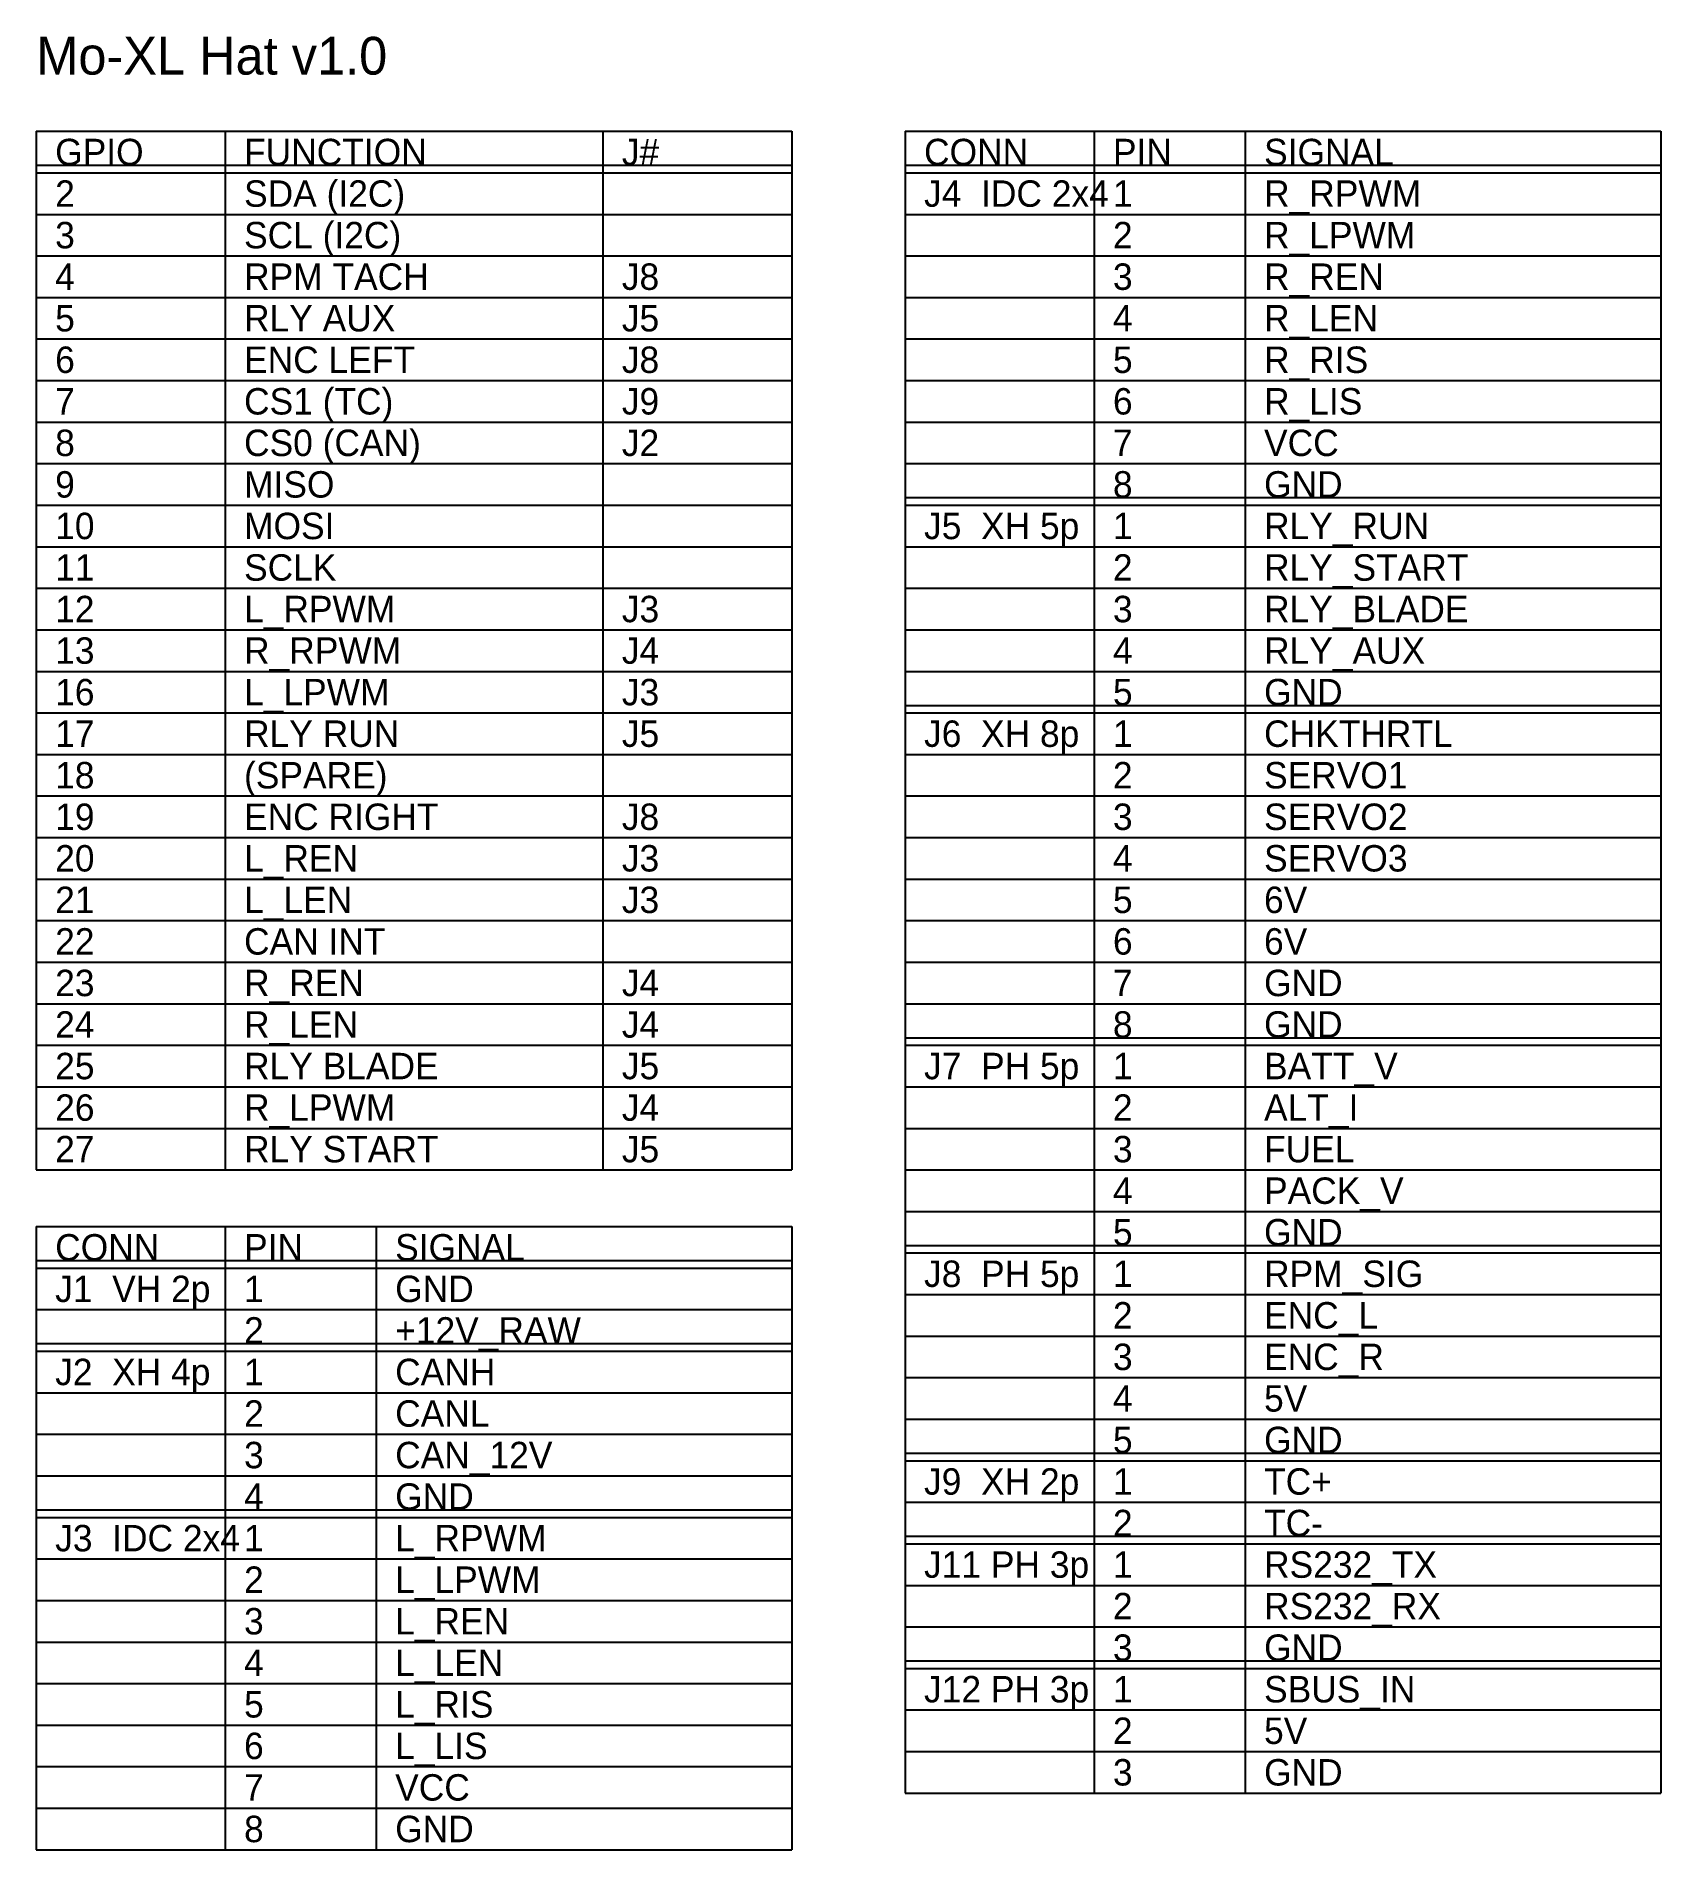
# Model space of a CAD drawing. Extents: x 0 to 43, y 0 to 48.
import ezdxf

# ---------------------------------------------------------------- set-up
doc = ezdxf.new("R2010")
doc.units = 0

msp = doc.modelspace()

# ---------------------------------------------------------------- linework, layer by layer
for p, q in [((0, 45.5), (20, 45.5)), ((0, 45.5), (0, 18)), ((5, 45.5), (5, 18)), ((15, 45.5), (15, 18)), ((20, 45.5), (20, 18)), ((23, 45.5), (43, 45.5)), ((23, 45.5), (23, 1.5)), ((28, 45.5), (28, 1.5)), ((32, 45.5), (32, 1.5)), ((43, 45.5), (43, 1.5)), ((0, 44.6), (20, 44.6)), ((0, 44.4), (20, 44.4)), ((23, 44.6), (43, 44.6)), ((23, 44.4), (43, 44.4)), ((0, 43.3), (20, 43.3)), ((23, 43.3), (43, 43.3)), ((0, 42.2), (20, 42.2)), ((23, 42.2), (43, 42.2)), ((0, 41.1), (20, 41.1)), ((23, 41.1), (43, 41.1)), ((0, 40), (20, 40)), ((23, 40), (43, 40)), ((0, 38.9), (20, 38.9)), ((23, 38.9), (43, 38.9)), ((0, 37.8), (20, 37.8)), ((23, 37.8), (43, 37.8)), ((0, 36.7), (20, 36.7)), ((23, 36.7), (43, 36.7)), ((0, 35.6), (20, 35.6)), ((23, 35.8), (43, 35.8)), ((23, 35.6), (43, 35.6)), ((0, 34.5), (20, 34.5)), ((23, 34.5), (43, 34.5)), ((0, 33.4), (20, 33.4)), ((23, 33.4), (43, 33.4)), ((0, 32.3), (20, 32.3)), ((23, 32.3), (43, 32.3)), ((0, 31.2), (20, 31.2)), ((23, 31.2), (43, 31.2)), ((23, 30.3), (43, 30.3)), ((0, 30.1), (20, 30.1)), ((23, 30.1), (43, 30.1)), ((0, 29), (20, 29)), ((23, 29), (43, 29)), ((0, 27.9), (20, 27.9)), ((23, 27.9), (43, 27.9)), ((0, 26.8), (20, 26.8)), ((23, 26.8), (43, 26.8)), ((0, 25.7), (20, 25.7)), ((23, 25.7), (43, 25.7)), ((0, 24.6), (20, 24.6)), ((23, 24.6), (43, 24.6)), ((0, 23.5), (20, 23.5)), ((23, 23.5), (43, 23.5)), ((0, 22.4), (20, 22.4)), ((23, 22.4), (43, 22.4)), ((0, 21.3), (20, 21.3)), ((23, 21.5), (43, 21.5)), ((23, 21.3), (43, 21.3)), ((0, 20.2), (20, 20.2)), ((23, 20.2), (43, 20.2)), ((0, 19.1), (20, 19.1)), ((23, 19.1), (43, 19.1)), ((0, 18), (20, 18)), ((23, 18), (43, 18)), ((23, 16.9), (43, 16.9)), ((0, 16.5), (20, 16.5)), ((0, 16.5), (0, 0)), ((5, 16.5), (5, 0)), ((9, 16.5), (9, 0)), ((20, 16.5), (20, 0)), ((23, 16), (43, 16)), ((0, 15.6), (20, 15.6)), ((0, 15.4), (20, 15.4)), ((23, 15.8), (43, 15.8)), ((23, 14.7), (43, 14.7)), ((0, 14.3), (20, 14.3)), ((23, 13.6), (43, 13.6)), ((0, 13.4), (20, 13.4)), ((0, 13.2), (20, 13.2)), ((23, 12.5), (43, 12.5)), ((0, 12.1), (20, 12.1)), ((23, 11.4), (43, 11.4)), ((0, 11), (20, 11)), ((23, 10.5), (43, 10.5)), ((23, 10.3), (43, 10.3)), ((0, 9.9), (20, 9.9)), ((23, 9.2), (43, 9.2)), ((0, 9), (20, 9)), ((0, 8.8), (20, 8.8)), ((23, 8.3), (43, 8.3)), ((0, 7.7), (20, 7.7)), ((23, 8.1), (43, 8.1)), ((23, 7), (43, 7)), ((0, 6.6), (20, 6.6)), ((23, 5.9), (43, 5.9)), ((0, 5.5), (20, 5.5)), ((23, 5), (43, 5)), ((0, 4.4), (20, 4.4)), ((23, 4.8), (43, 4.8)), ((23, 3.7), (43, 3.7)), ((0, 3.3), (20, 3.3)), ((23, 2.6), (43, 2.6)), ((0, 2.2), (20, 2.2)), ((23, 1.5), (43, 1.5)), ((0, 1.1), (20, 1.1)), ((0, 0), (20, 0))]:
    msp.add_line(p, q)

# ---------------------------------------------------------------- texts
for s, height, p in [('Mo-XL Hat v1.0', 1, (0, 47)), ('GPIO', 0.7, (0.5, 44.6)), ('FUNCTION', 0.7, (5.5, 44.6)), ('J#', 0.7, (15.5, 44.6)), ('CONN', 0.7, (23.5, 44.6)), ('PIN', 0.7, (28.5, 44.6)), ('SIGNAL', 0.7, (32.5, 44.6)), ('2', 0.7, (0.5, 43.5)), ('SDA (I2C)', 0.7, (5.5, 43.5)), ('J4  IDC 2x4', 0.7, (23.5, 43.5)), ('1', 0.7, (28.5, 43.5)), ('R_RPWM', 0.7, (32.5, 43.5)), ('3', 0.7, (0.5, 42.4)), ('SCL (I2C)', 0.7, (5.5, 42.4)), ('2', 0.7, (28.5, 42.4)), ('R_LPWM', 0.7, (32.5, 42.4)), ('4', 0.7, (0.5, 41.3)), ('RPM TACH', 0.7, (5.5, 41.3)), ('J8', 0.7, (15.5, 41.3)), ('3', 0.7, (28.5, 41.3)), ('R_REN', 0.7, (32.5, 41.3)), ('5', 0.7, (0.5, 40.2)), ('RLY AUX', 0.7, (5.5, 40.2)), ('J5', 0.7, (15.5, 40.2)), ('4', 0.7, (28.5, 40.2)), ('R_LEN', 0.7, (32.5, 40.2)), ('6', 0.7, (0.5, 39.1)), ('ENC LEFT', 0.7, (5.5, 39.1)), ('J8', 0.7, (15.5, 39.1)), ('5', 0.7, (28.5, 39.1)), ('R_RIS', 0.7, (32.5, 39.1)), ('7', 0.7, (0.5, 38)), ('CS1 (TC)', 0.7, (5.5, 38)), ('J9', 0.7, (15.5, 38)), ('6', 0.7, (28.5, 38)), ('R_LIS', 0.7, (32.5, 38)), ('8', 0.7, (0.5, 36.9)), ('CS0 (CAN)', 0.7, (5.5, 36.9)), ('J2', 0.7, (15.5, 36.9)), ('7', 0.7, (28.5, 36.9)), ('VCC', 0.7, (32.5, 36.9)), ('9', 0.7, (0.5, 35.8)), ('MISO', 0.7, (5.5, 35.8)), ('8', 0.7, (28.5, 35.8)), ('GND', 0.7, (32.5, 35.8)), ('10', 0.7, (0.5, 34.7)), ('MOSI', 0.7, (5.5, 34.7)), ('J5  XH 5p', 0.7, (23.5, 34.7)), ('1', 0.7, (28.5, 34.7)), ('RLY_RUN', 0.7, (32.5, 34.7)), ('11', 0.7, (0.5, 33.6)), ('SCLK', 0.7, (5.5, 33.6)), ('2', 0.7, (28.5, 33.6)), ('RLY_START', 0.7, (32.5, 33.6)), ('12', 0.7, (0.5, 32.5)), ('L_RPWM', 0.7, (5.5, 32.5)), ('J3', 0.7, (15.5, 32.5)), ('3', 0.7, (28.5, 32.5)), ('RLY_BLADE', 0.7, (32.5, 32.5)), ('13', 0.7, (0.5, 31.4)), ('R_RPWM', 0.7, (5.5, 31.4)), ('J4', 0.7, (15.5, 31.4)), ('4', 0.7, (28.5, 31.4)), ('RLY_AUX', 0.7, (32.5, 31.4)), ('16', 0.7, (0.5, 30.3)), ('L_LPWM', 0.7, (5.5, 30.3)), ('J3', 0.7, (15.5, 30.3)), ('5', 0.7, (28.5, 30.3)), ('GND', 0.7, (32.5, 30.3)), ('17', 0.7, (0.5, 29.2)), ('RLY RUN', 0.7, (5.5, 29.2)), ('J5', 0.7, (15.5, 29.2)), ('J6  XH 8p', 0.7, (23.5, 29.2)), ('1', 0.7, (28.5, 29.2)), ('CHKTHRTL', 0.7, (32.5, 29.2)), ('18', 0.7, (0.5, 28.1)), ('(SPARE)', 0.7, (5.5, 28.1)), ('2', 0.7, (28.5, 28.1)), ('SERVO1', 0.7, (32.5, 28.1)), ('19', 0.7, (0.5, 27)), ('ENC RIGHT', 0.7, (5.5, 27)), ('J8', 0.7, (15.5, 27)), ('3', 0.7, (28.5, 27)), ('SERVO2', 0.7, (32.5, 27)), ('20', 0.7, (0.5, 25.9)), ('L_REN', 0.7, (5.5, 25.9)), ('J3', 0.7, (15.5, 25.9)), ('4', 0.7, (28.5, 25.9)), ('SERVO3', 0.7, (32.5, 25.9)), ('21', 0.7, (0.5, 24.8)), ('L_LEN', 0.7, (5.5, 24.8)), ('J3', 0.7, (15.5, 24.8)), ('5', 0.7, (28.5, 24.8)), ('6V', 0.7, (32.5, 24.8)), ('22', 0.7, (0.5, 23.7)), ('CAN INT', 0.7, (5.5, 23.7)), ('6', 0.7, (28.5, 23.7)), ('6V', 0.7, (32.5, 23.7)), ('23', 0.7, (0.5, 22.6)), ('R_REN', 0.7, (5.5, 22.6)), ('J4', 0.7, (15.5, 22.6)), ('7', 0.7, (28.5, 22.6)), ('GND', 0.7, (32.5, 22.6)), ('24', 0.7, (0.5, 21.5)), ('R_LEN', 0.7, (5.5, 21.5)), ('J4', 0.7, (15.5, 21.5)), ('8', 0.7, (28.5, 21.5)), ('GND', 0.7, (32.5, 21.5)), ('25', 0.7, (0.5, 20.4)), ('RLY BLADE', 0.7, (5.5, 20.4)), ('J5', 0.7, (15.5, 20.4)), ('J7  PH 5p', 0.7, (23.5, 20.4)), ('1', 0.7, (28.5, 20.4)), ('BATT_V', 0.7, (32.5, 20.4)), ('26', 0.7, (0.5, 19.3)), ('R_LPWM', 0.7, (5.5, 19.3)), ('J4', 0.7, (15.5, 19.3)), ('2', 0.7, (28.5, 19.3)), ('ALT_I', 0.7, (32.5, 19.3)), ('27', 0.7, (0.5, 18.2)), ('RLY START', 0.7, (5.5, 18.2)), ('J5', 0.7, (15.5, 18.2)), ('3', 0.7, (28.5, 18.2)), ('FUEL', 0.7, (32.5, 18.2)), ('4', 0.7, (28.5, 17.1)), ('PACK_V', 0.7, (32.5, 17.1)), ('5', 0.7, (28.5, 16)), ('GND', 0.7, (32.5, 16)), ('CONN', 0.7, (0.5, 15.6)), ('PIN', 0.7, (5.5, 15.6)), ('SIGNAL', 0.7, (9.5, 15.6)), ('J8  PH 5p', 0.7, (23.5, 14.9)), ('1', 0.7, (28.5, 14.9)), ('RPM_SIG', 0.7, (32.5, 14.9)), ('J1  VH 2p', 0.7, (0.5, 14.5)), ('1', 0.7, (5.5, 14.5)), ('GND', 0.7, (9.5, 14.5)), ('2', 0.7, (28.5, 13.8)), ('ENC_L', 0.7, (32.5, 13.8)), ('2', 0.7, (5.5, 13.4)), ('+12V_RAW', 0.7, (9.5, 13.4)), ('J2  XH 4p', 0.7, (0.5, 12.3)), ('1', 0.7, (5.5, 12.3)), ('CANH', 0.7, (9.5, 12.3)), ('3', 0.7, (28.5, 12.7)), ('ENC_R', 0.7, (32.5, 12.7)), ('4', 0.7, (28.5, 11.6)), ('5V', 0.7, (32.5, 11.6)), ('2', 0.7, (5.5, 11.2)), ('CANL', 0.7, (9.5, 11.2)), ('5', 0.7, (28.5, 10.5)), ('GND', 0.7, (32.5, 10.5)), ('3', 0.7, (5.5, 10.1)), ('CAN_12V', 0.7, (9.5, 10.1)), ('J9  XH 2p', 0.7, (23.5, 9.4)), ('1', 0.7, (28.5, 9.4)), ('TC+', 0.7, (32.5, 9.4)), ('4', 0.7, (5.5, 9)), ('GND', 0.7, (9.5, 9)), ('2', 0.7, (28.5, 8.3)), ('TC-', 0.7, (32.5, 8.3)), ('J3  IDC 2x4', 0.7, (0.5, 7.9)), ('1', 0.7, (5.5, 7.9)), ('L_RPWM', 0.7, (9.5, 7.9)), ('J11 PH 3p', 0.7, (23.5, 7.2)), ('1', 0.7, (28.5, 7.2)), ('RS232_TX', 0.7, (32.5, 7.2)), ('2', 0.7, (5.5, 6.8)), ('L_LPWM', 0.7, (9.5, 6.8)), ('2', 0.7, (28.5, 6.1)), ('RS232_RX', 0.7, (32.5, 6.1)), ('3', 0.7, (5.5, 5.7)), ('L_REN', 0.7, (9.5, 5.7)), ('4', 0.7, (5.5, 4.6)), ('L_LEN', 0.7, (9.5, 4.6)), ('3', 0.7, (28.5, 5)), ('GND', 0.7, (32.5, 5)), ('J12 PH 3p', 0.7, (23.5, 3.9)), ('1', 0.7, (28.5, 3.9)), ('SBUS_IN', 0.7, (32.5, 3.9)), ('5', 0.7, (5.5, 3.5)), ('L_RIS', 0.7, (9.5, 3.5)), ('2', 0.7, (28.5, 2.8)), ('5V', 0.7, (32.5, 2.8)), ('6', 0.7, (5.5, 2.4)), ('L_LIS', 0.7, (9.5, 2.4)), ('3', 0.7, (28.5, 1.7)), ('GND', 0.7, (32.5, 1.7)), ('7', 0.7, (5.5, 1.3)), ('VCC', 0.7, (9.5, 1.3)), ('8', 0.7, (5.5, 0.2)), ('GND', 0.7, (9.5, 0.2))]:
    msp.add_text(s, height=height).set_placement(p)

doc.saveas('drawing.dxf')
